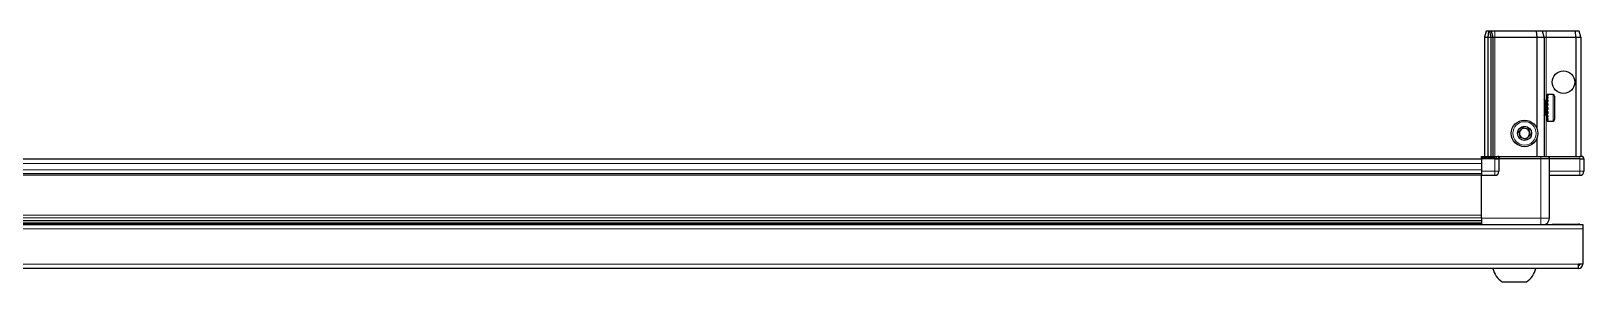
# Model space of a CAD drawing. Header units: millimetres. Extents: x 1132 to 6021, y -294 to 2187.
# Drawn here: x 2154 to 2912, y -294 to -171 of the extents above; entities that cross this region are included whole.
import ezdxf

# ---------------------------------------------------------------- set-up
doc = ezdxf.new("R2010")
doc.units = ezdxf.units.MM

msp = doc.modelspace()

# ---------------------------------------------------------------- linework, layer by layer
at = {"color": 7, "linetype": 'Continuous', "lineweight": 25}
for p, q in [((2864.79, -171.4), (2863.99, -174.4)), ((2865.94, -171.4), (2864.79, -171.4)), ((2865.94, -171.4), (2865.49, -174.4)), ((2866.44, -171.4), (2865.94, -171.4)), ((2866.44, -171.4), (2866.99, -174.4)), ((2867.18, -171.4), (2866.44, -171.4)), ((2867.18, -171.4), (2867.99, -174.4)), ((2868.99, -171.4), (2867.18, -171.4)), ((2889.16, -171.4), (2868.99, -171.4)), ((2889.16, -171.4), (2889.49, -174.4)), ((2892.18, -171.4), (2889.16, -171.4)), ((2892.99, -174.4), (2892.18, -171.4)), ((2893.99, -171.4), (2892.18, -171.4)), ((2908.33, -171.4), (2893.99, -171.4)), ((2908.49, -174.4), (2908.33, -171.4)), ((2910.18, -171.4), (2908.33, -171.4)), ((2910.99, -174.4), (2910.18, -171.4)), ((2863.99, -174.4), (2865.49, -174.4)), ((2863.99, -174.4), (2863.99, -232.7)), ((2865.49, -174.4), (2866.99, -174.4)), ((2865.49, -174.4), (2865.49, -232.7)), ((2866.99, -174.4), (2866.99, -232.7)), ((2866.99, -174.4), (2867.99, -174.4)), ((2867.99, -174.4), (2867.99, -232.7)), ((2867.99, -174.4), (2868.99, -174.4)), ((2868.99, -174.4), (2889.49, -174.4)), ((2889.49, -174.4), (2889.49, -218.9)), ((2889.49, -174.4), (2892.99, -174.4)), ((2892.99, -174.4), (2892.99, -232.7)), ((2892.99, -174.4), (2893.99, -174.4)), ((2893.99, -174.4), (2908.49, -174.4)), ((2908.49, -174.4), (2908.49, -232.7)), ((2908.49, -174.4), (2910.99, -174.4)), ((2910.99, -174.4), (2910.99, -232.7)), ((2894.49, -204.5), (2894.39, -204.5)), ((2894.39, -204.5), (2894.39, -213.3)), ((2897.39, -202.4), (2894.49, -202.4)), ((2894.99, -202.4), (2894.49, -202.4)), ((2894.49, -202.4), (2894.49, -202.45)), ((2894.49, -202.45), (2894.49, -202.74)), ((2894.99, -202.45), (2894.49, -202.45)), ((2894.99, -202.74), (2894.49, -202.74)), ((2894.49, -202.74), (2894.49, -203.01)), ((2894.99, -203.01), (2894.49, -203.01)), ((2894.49, -203.01), (2894.49, -203.67)), ((2894.99, -203.67), (2894.49, -203.67)), ((2894.49, -203.67), (2894.49, -204.14)), ((2894.49, -204.14), (2894.49, -205.12)), ((2894.99, -204.14), (2894.49, -204.14)), ((2894.99, -202.45), (2894.99, -202.4)), ((2894.99, -203.01), (2894.99, -202.74)), ((2894.99, -204.14), (2894.99, -203.67)), ((2898.19, -203.2), (2898.19, -214.6)), ((2893.02, -204.9), (2892.99, -204.9)), ((2893.5, -205.59), (2893.02, -204.9)), ((2893.02, -204.9), (2893.02, -212.9)), ((2893.02, -212.9), (2893.5, -212.21)), ((2893.99, -204.9), (2893.5, -205.59)), ((2893.5, -205.59), (2893.5, -212.21)), ((2893.5, -212.21), (2893.99, -212.9)), ((2893.99, -204.9), (2893.99, -212.9)), ((2894.99, -205.12), (2894.49, -205.12)), ((2894.49, -205.12), (2894.49, -205.75)), ((2894.49, -205.75), (2894.49, -206.94)), ((2894.99, -205.75), (2894.49, -205.75)), ((2894.99, -206.94), (2894.49, -206.94)), ((2894.49, -206.94), (2894.49, -207.57)), ((2894.99, -207.57), (2894.49, -207.57)), ((2894.49, -207.66), (2894.49, -208.95)), ((2894.99, -207.66), (2894.49, -207.66)), ((2894.99, -208.95), (2894.49, -208.95)), ((2894.99, -209.43), (2894.49, -209.43)), ((2894.49, -209.43), (2894.49, -209.69)), ((2894.49, -209.69), (2894.49, -210.96)), ((2894.99, -209.69), (2894.49, -209.69)), ((2894.99, -210.96), (2894.49, -210.96)), ((2894.49, -210.96), (2894.49, -211.64)), ((2894.49, -211.64), (2894.49, -212.76)), ((2894.99, -211.64), (2894.49, -211.64)), ((2894.99, -205.75), (2894.99, -205.12)), ((2894.99, -207.66), (2894.99, -206.94)), ((2894.99, -209.69), (2894.99, -208.95)), ((2894.99, -211.64), (2894.99, -210.96)), ((2892.99, -212.9), (2893.02, -212.9)), ((2894.39, -213.3), (2894.49, -213.3)), ((2894.99, -212.76), (2894.49, -212.76)), ((2894.49, -212.76), (2894.49, -213.33)), ((2894.49, -213.33), (2894.49, -214.19)), ((2894.99, -213.33), (2894.49, -213.33)), ((2894.99, -214.19), (2894.49, -214.19)), ((2894.49, -214.19), (2894.49, -214.58)), ((2894.49, -214.58), (2894.49, -215.1)), ((2894.99, -214.58), (2894.49, -214.58)), ((2894.99, -215.1), (2894.49, -215.1)), ((2894.49, -215.1), (2894.49, -215.28)), ((2894.49, -215.28), (2894.49, -215.4)), ((2894.99, -215.28), (2894.49, -215.28)), ((2894.49, -215.4), (2897.39, -215.4)), ((2894.99, -213.33), (2894.99, -212.76)), ((2894.99, -214.58), (2894.99, -214.19)), ((2894.99, -215.28), (2894.99, -215.1)), ((2889.49, -223.9), (2889.49, -232.7)), ((2862.49, -234.05), (2122.49, -234.05)), ((2862.49, -232.7), (2870.31, -232.7)), ((2862.49, -233.57), (2862.49, -232.7)), ((2862.49, -233.9), (2862.49, -233.57)), ((2868.99, -233.57), (2862.49, -233.57)), ((2868.99, -233.9), (2862.49, -233.9)), ((2862.49, -233.9), (2862.49, -239.9)), ((2868.99, -233.9), (2870.99, -233.9)), ((2870.99, -233.9), (2868.99, -233.9)), ((2870.99, -232.7), (2870.31, -232.7)), ((2870.99, -233.9), (2870.99, -232.7)), ((2870.99, -232.7), (2871.19, -232.7)), ((2871.19, -233.9), (2870.99, -233.9)), ((2870.99, -233.9), (2870.99, -239.9)), ((2871.19, -232.7), (2891.49, -232.7)), ((2891.49, -233.9), (2871.19, -233.9)), ((2891.49, -232.7), (2895.49, -232.7)), ((2895.49, -233.9), (2891.49, -233.9)), ((2895.49, -233.9), (2895.49, -232.7)), ((2895.49, -232.7), (2895.69, -232.7)), ((2895.69, -233.9), (2895.49, -233.9)), ((2895.49, -233.9), (2895.49, -262.9)), ((2895.69, -232.7), (2910.49, -232.7)), ((2910.49, -233.9), (2895.69, -233.9)), ((2911.99, -232.7), (2910.49, -232.7)), ((2910.49, -233.9), (2912.49, -233.9)), ((2912.49, -233.57), (2911.99, -232.7)), ((2912.49, -233.57), (2911.99, -232.7)), ((2912.49, -233.9), (2912.49, -233.57)), ((2912.49, -233.9), (2912.49, -233.57)), ((2912.49, -233.9), (2912.49, -233.9)), ((2912.49, -233.9), (2912.49, -239.9)), ((2862.49, -241.25), (2122.49, -241.25)), ((2862.49, -239.9), (2862.49, -241.9)), ((2862.49, -241.9), (2868.99, -241.9)), ((2862.49, -262.9), (2862.49, -241.9)), ((2895.49, -241.9), (2910.49, -241.9)), ((1362.49, -263.92), (2862.49, -263.92)), ((1362.49, -263.96), (2862.49, -263.96)), ((1312.99, -265.9), (2911.99, -265.9)), ((2836.37, -265.75), (1388.61, -265.75)), ((2830.99, -265.9), (2830.99, -265.75)), ((2831.16, -265.9), (2831.16, -265.75)), ((2831.37, -265.9), (2831.37, -265.75)), ((2831.93, -265.9), (2831.93, -265.75)), ((2832.35, -265.9), (2832.35, -265.75)), ((2833.25, -265.9), (2833.25, -265.75)), ((2833.83, -265.9), (2833.83, -265.75)), ((2834.98, -265.9), (2834.98, -265.75)), ((2835.67, -265.9), (2835.67, -265.75)), ((2836.95, -265.75), (2836.37, -265.75)), ((2836.95, -265.9), (2836.95, -265.75)), ((2836.96, -265.75), (2836.95, -265.75)), ((2837.69, -265.75), (2836.96, -265.75)), ((2837.13, -265.9), (2837.13, -265.75)), ((2837.63, -265.9), (2837.63, -265.75)), ((2837.69, -265.9), (2837.69, -265.75)), ((2838.61, -265.75), (2837.69, -265.75)), ((2837.69, -265.75), (2837.69, -265.75)), ((2862.49, -265.75), (2838.61, -265.75)), ((2838.98, -265.9), (2838.98, -265.75)), ((2839.69, -265.9), (2839.69, -265.75)), ((2840.86, -265.9), (2840.86, -265.75)), ((2841.47, -265.9), (2841.47, -265.75)), ((2842.41, -265.9), (2842.41, -265.75)), ((2842.86, -265.9), (2842.86, -265.75)), ((2843.48, -265.9), (2843.48, -265.75)), ((2843.73, -265.9), (2843.73, -265.75)), ((2843.97, -265.9), (2843.97, -265.75)), ((2843.99, -265.9), (2843.99, -265.75)), ((2896.99, -265.8), (2909.89, -265.8)), ((2896.99, -265.8), (2896.99, -265.9)), ((2911.99, -265.9), (2911.99, -268)), ((2911.99, -268), (2911.99, -285.3)), ((2909.89, -287.4), (1315.09, -287.4)), ((2911.99, -285.3), (2909.89, -285.3)), ((2909.89, -287.4), (2909.89, -285.3)), ((2872.49, -294), (2884.49, -294))]:
    msp.add_line(p, q, dxfattribs=at)
at = {"color": 8, "linetype": 'Continuous', "lineweight": 18}
for p, q in [((2868.99, -171.4), (2868.99, -174.4)), ((2893.99, -174.4), (2893.99, -171.4)), ((2868.99, -174.4), (2868.99, -232.7)), ((2893.99, -174.4), (2893.99, -204.9)), ((2897.39, -202.4), (2897.39, -215.4)), ((2893.99, -212.9), (2893.99, -232.7)), ((2868.99, -233.9), (2868.99, -233.57)), ((2868.99, -233.9), (2868.99, -239.9)), ((2871.19, -232.7), (2871.19, -233.9)), ((2891.49, -233.9), (2891.49, -232.7)), ((2891.49, -233.9), (2891.49, -262.9)), ((2895.69, -232.7), (2895.69, -233.9)), ((2910.49, -233.9), (2910.49, -232.7)), ((2910.49, -233.9), (2910.49, -239.9)), ((2862.49, -236.05), (2122.49, -236.05)), ((2862.49, -239.25), (2122.49, -239.25)), ((2862.49, -241.9), (2122.49, -241.9)), ((2868.99, -239.9), (2862.49, -239.9)), ((2868.99, -239.9), (2868.99, -241.9)), ((2870.99, -239.9), (2868.99, -239.9)), ((2910.49, -239.9), (2895.49, -239.9)), ((2912.49, -239.9), (2910.49, -239.9)), ((2910.49, -241.9), (2910.49, -239.9)), ((1362.49, -261.3), (2862.49, -261.3)), ((2862.49, -262.72), (1362.49, -262.72)), ((1362.49, -265.17), (2862.49, -265.17)), ((2891.49, -262.9), (2862.49, -262.9)), ((2911.99, -268), (1312.99, -268)), ((2909.89, -265.9), (2909.89, -265.8)), ((2909.89, -285.3), (1315.09, -285.3))]:
    msp.add_line(p, q, dxfattribs=at)
at = {"color": 7, "linetype": 'Continuous', "lineweight": 25, "flags": 128}
msp.add_lwpolyline([(2910.53, -265.9), (2910.3, -265.84), (2909.89, -265.8)], dxfattribs=at)
at = {"color": 7, "linetype": 'Continuous', "lineweight": 25}
for centre, radius in [((2902.49, -196.4), 5.5), ((2883.49, -221.4), 6.5), ((2883.49, -221.4), 3.46)]:
    msp.add_circle(centre, radius, dxfattribs=at)
at = {"color": 8, "linetype": 'Continuous', "lineweight": 18}
msp.add_circle((2883.49, -221.4), 5.7, dxfattribs=at)
at = {"color": 7, "linetype": 'Continuous', "lineweight": 25}
for centre, radius, start, end in [((2893.99, -204.5), 0.4, 270, 0), ((2897.39, -203.2), 0.8, 360, 90), ((2883.49, -221.4), 2.5, 134.67671, 194.67671), ((2883.49, -221.4), 2.5, 74.67671, 134.67671), ((2883.49, -221.4), 2.5, 14.67671, 74.67671), ((2893.99, -213.3), 0.4, 360, 90), ((2897.39, -214.6), 0.8, 270, 0), ((2883.49, -221.4), 2.5, 194.67671, 254.67671), ((2883.49, -221.4), 2.5, 254.67671, 314.67671), ((2883.49, -221.4), 2.5, 314.67671, 14.67671), ((2868.99, -239.9), 2, 270, 0), ((2910.49, -239.9), 2, 270, 0), ((2879.51, -284.38), 11.91, 194.70035, 233.8734), ((2877.46, -284.38), 11.91, 306.1266, 345.29965), ((2909.89, -285.3), 0.6, 270, 0), ((2909.89, -285.3), 2.1, 270, 0)]:
    msp.add_arc(centre, radius, start, end, dxfattribs=at)
msp.add_ellipse((2868.99, -230.1), major_axis=(0, 3.46), ratio=0.57735, start_param=3.141593, end_param=3.864327, dxfattribs=at)
for points, knots in [([(2880.7, -220.64), (2881.07, -220.28), (2881.76, -219.6), (2882.44, -218.92), (2882.76, -218.61)], [0, 0, 0, 0, 0.534686, 1, 1, 1, 1]), ([(2882.76, -218.61), (2883.25, -218.75), (2884.18, -219), (2885.11, -219.25), (2885.54, -219.37)], [0, 0, 0, 0, 0.534686, 1, 1, 1, 1]), ([(2885.54, -219.37), (2885.57, -219.49), (2885.72, -220.07), (2885.98, -221.04), (2886.19, -221.83), (2886.27, -222.16)], [0, 0, 0, 0, 0.133125, 0.637099, 1, 1, 1, 1]), ([(2881.44, -223.43), (2881.35, -223.1), (2881.14, -222.3), (2880.89, -221.34), (2880.74, -220.76), (2880.7, -220.64)], [0, 0, 0, 0, 0.362901, 0.866875, 1, 1, 1, 1]), ([(2884.22, -224.19), (2883.72, -224.06), (2882.79, -223.8), (2881.87, -223.55), (2881.44, -223.43)], [0, 0, 0, 0, 0.5346859, 1, 1, 1, 1]), ([(2886.27, -222.16), (2885.91, -222.53), (2885.22, -223.21), (2884.54, -223.88), (2884.22, -224.19)], [0, 0, 0, 0, 0.534686, 1, 1, 1, 1]), ([(2862.49, -262.9), (2862.49, -263.3), (2862.49, -264.09), (2862.49, -265.11), (2862.49, -265.74), (2862.49, -265.89), (2862.49, -265.9)], [0, 0, 0, 0, 0.3255201, 0.6510403, 0.9765604, 1, 1, 1, 1]), ([(2895.49, -262.9), (2895.44, -263.34), (2895.37, -264.02), (2894.93, -264.84), (2894.48, -265.39), (2894.07, -265.75), (2893.81, -265.88), (2893.77, -265.9)], [0, 0, 0, 0, 0.363018, 0.558438, 0.758004, 0.95757, 1, 1, 1, 1])]:
    msp.add_open_spline(points, degree=3, knots=knots, dxfattribs=at)
at = {"color": 8, "linetype": 'Continuous', "lineweight": 18}
msp.add_open_spline([(2891.49, -262.9), (2891.49, -263.34), (2891.49, -264.02), (2891.49, -264.84), (2891.49, -265.39), (2891.49, -265.75), (2891.49, -265.88), (2891.49, -265.9)], degree=3, knots=[0, 0, 0, 0, 0.363018, 0.558438, 0.758004, 0.95757, 1, 1, 1, 1], dxfattribs=at)
msp.add_open_spline([(2895.49, -262.9), (2895.43, -262.9), (2895.31, -262.9), (2894.38, -262.9), (2893.06, -262.9), (2892.01, -262.9), (2891.49, -262.9)], degree=3, dxfattribs=at)

doc.saveas('drawing.dxf')
